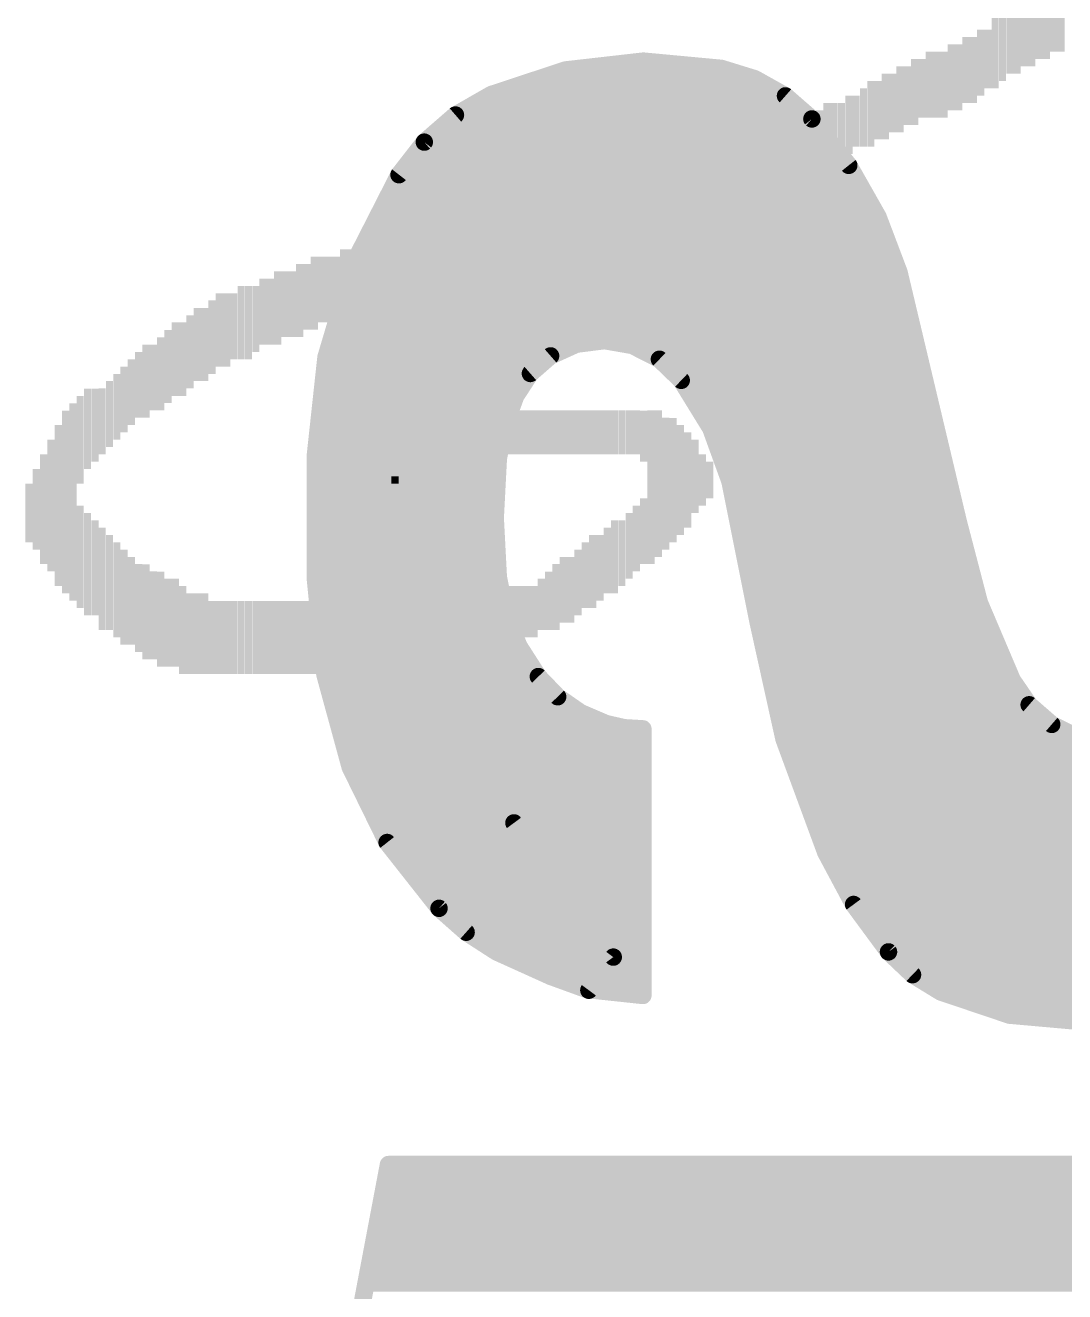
# Model space of a CAD drawing. Extents: x -10.1 to 20.4, y -11.4 to 45.8.
# Drawn here: x 14.04 to 15.555, y 33.719 to 35.564 of the extents above; entities that cross this region are included whole.
import ezdxf

# ---------------------------------------------------------------- set-up
doc = ezdxf.new("R2010")
doc.units = 0
doc.layers.add('21', color=41, linetype='CONTINUOUS')
doc.layers.add('22', color=40, linetype='CONTINUOUS')

# ---------------------------------------------------------------- blocks, each defined once
blk = doc.blocks.new('RECT')
blk.add_solid([(-0.5, -0.5), (0.5, -0.5), (-0.5, 0.5), (0.5, 0.5)])

msp = doc.modelspace()

# ---------------------------------------------------------------- linework, layer by layer
at = {"layer": '22', "const_width": 0.0254}
for points in [[(14.8276, 35.4993), (14.941, 35.5122)], [(14.9148, 35.5092), (14.973, 35.5092)], [(14.941, 35.5122), (15.0546, 35.5016)], [(15.0546, 35.5016), (15.1035, 35.4865)], [(14.7193, 35.4635), (14.8276, 35.4993)], [(14.7807, 35.4838), (15.1082, 35.4838)], [(15.1035, 35.4865), (15.1482, 35.4615)], [(14.6671, 35.4336), (14.7193, 35.4635)], [(14.7104, 35.4584), (15.1518, 35.4584)], [(15.1482, 35.4615), (15.1867, 35.4279)], [(14.6216, 35.3941), (14.6671, 35.4336)], [(14.6664, 35.433), (15.1809, 35.433)], [(15.1867, 35.4279), (15.2405, 35.3603)], [(14.5847, 35.3466), (14.6216, 35.3941)], [(14.6371, 35.4076), (15.2028, 35.4076)], [(14.6124, 35.3822), (15.223, 35.3822)], [(14.5926, 35.3568), (15.2424, 35.3568)], [(15.2405, 35.3603), (15.2831, 35.2852)], [(14.5194, 35.2185), (14.5847, 35.3466)], [(14.5769, 35.3314), (15.2569, 35.3314)], [(14.564, 35.306), (15.2713, 35.306)], [(14.551, 35.2806), (15.2849, 35.2806)], [(15.2831, 35.2852), (15.3137, 35.2044)], [(14.5381, 35.2552), (15.2945, 35.2552)], [(14.5251, 35.2298), (15.3041, 35.2298)], [(14.6075, 34.8183), (14.7168, 35.2374)], [(14.7148, 35.2298), (14.7603, 35.2298)], [(14.7168, 35.2374), (15.0216, 35.1841)], [(14.4783, 35.0807), (14.5194, 35.2185)], [(14.5152, 35.2044), (15.3137, 35.2044)], [(14.732, 35.2019), (14.6177, 34.8234)], [(14.7082, 35.2044), (14.9055, 35.2044)], [(15.0063, 35.1536), (14.732, 35.2019)], [(15.3137, 35.2044), (15.4, 34.8412)], [(14.5076, 35.179), (14.7251, 35.179)], [(14.7016, 35.179), (15.0246, 35.179)], [(14.8621, 35.179), (15.3197, 35.179)], [(15.0216, 35.1841), (15.2832, 34.7447)], [(14.5, 35.1536), (14.7174, 35.1536)], [(14.6949, 35.1536), (15.0398, 35.1536)], [(15.4864, 34.3281), (15.0063, 35.1536)], [(15.0063, 35.1536), (15.3258, 35.1536)], [(14.4924, 35.1282), (14.7097, 35.1282)], [(14.6883, 35.1282), (15.0549, 35.1282)], [(15.0211, 35.1282), (15.3318, 35.1282)], [(14.4849, 35.1028), (14.7021, 35.1028)], [(14.6817, 35.1028), (14.8683, 35.1028)], [(14.8433, 35.0996), (14.8057, 35.0825)], [(14.8843, 35.1048), (14.8433, 35.0996)], [(14.925, 35.0977), (14.8843, 35.1048)], [(14.8959, 35.1028), (15.07, 35.1028)], [(14.9644, 35.0776), (14.925, 35.0977)], [(15.0358, 35.1028), (15.3378, 35.1028)], [(14.4628, 34.9377), (14.4783, 35.0807)], [(14.4779, 35.0774), (14.6944, 35.0774)], [(14.6751, 35.0774), (14.7998, 35.0774)], [(14.8057, 35.0825), (14.7762, 35.0568)], [(14.9962, 35.0469), (14.9644, 35.0776)], [(14.9646, 35.0774), (15.0851, 35.0774)], [(15.0506, 35.0774), (15.3439, 35.0774)], [(14.4752, 35.052), (14.6867, 35.052)], [(14.6684, 35.052), (14.7731, 35.052)], [(14.7762, 35.0568), (14.7549, 35.0241)], [(14.9909, 35.052), (15.1002, 35.052)], [(15.0393, 34.9769), (14.9962, 35.0469)], [(15.0654, 35.052), (15.3499, 35.052)], [(14.4724, 35.0266), (14.6791, 35.0266)], [(14.6618, 35.0266), (14.7565, 35.0266)], [(14.7549, 35.0241), (14.7384, 34.9794)], [(15.0087, 35.0266), (15.1154, 35.0266)], [(15.0802, 35.0266), (15.3559, 35.0266)], [(14.4697, 35.0012), (14.6714, 35.0012)], [(14.6552, 35.0012), (14.7464, 35.0012)], [(15.0244, 35.0012), (15.1305, 35.0012)], [(15.0949, 35.0012), (15.362, 35.0012)], [(14.4669, 34.9758), (14.6637, 34.9758)], [(14.6486, 34.9758), (14.7377, 34.9758)], [(14.7384, 34.9794), (14.7295, 34.9326)], [(15.0673, 34.8996), (15.0393, 34.9769)], [(15.0397, 34.9758), (15.1456, 34.9758)], [(15.1097, 34.9758), (15.368, 34.9758)], [(14.4642, 34.9504), (14.6561, 34.9504)], [(14.642, 34.9504), (14.7329, 34.9504)], [(15.0489, 34.9504), (15.1607, 34.9504)], [(15.1245, 34.9504), (15.3741, 34.9504)], [(14.4628, 34.7574), (14.4628, 34.9377)], [(14.7295, 34.9326), (14.725, 34.8463)], [(14.4628, 34.925), (14.6484, 34.925)], [(14.6353, 34.925), (14.7291, 34.925)], [(15.0581, 34.925), (15.1759, 34.925)], [(15.1393, 34.925), (15.3801, 34.925)], [(14.4628, 34.8996), (14.6407, 34.8996)], [(14.6287, 34.8996), (14.7278, 34.8996)], [(15.1079, 34.6964), (15.0673, 34.8996)], [(15.0673, 34.8996), (15.191, 34.8996)], [(15.154, 34.8996), (15.3861, 34.8996)], [(14.4628, 34.8742), (14.633, 34.8742)], [(14.6221, 34.8742), (14.7265, 34.8742)], [(15.0724, 34.8742), (15.2061, 34.8742)], [(15.1688, 34.8742), (15.3922, 34.8742)], [(14.4628, 34.8488), (14.6254, 34.8488)], [(14.6155, 34.8488), (14.7252, 34.8488)], [(14.725, 34.8463), (14.7295, 34.7599)], [(15.0775, 34.8488), (15.2212, 34.8488)], [(15.1836, 34.8488), (15.3982, 34.8488)], [(15.4, 34.8412), (15.4309, 34.7227)], [(14.4628, 34.8234), (14.6177, 34.8234)], [(14.7396, 34.3637), (14.6075, 34.8183)], [(14.6088, 34.8234), (14.7262, 34.8234)], [(14.6177, 34.8234), (14.7523, 34.4018)], [(15.0825, 34.8234), (15.2363, 34.8234)], [(15.1983, 34.8234), (15.4046, 34.8234)], [(14.4628, 34.798), (14.6258, 34.798)], [(14.6134, 34.798), (14.7275, 34.798)], [(15.0876, 34.798), (15.2515, 34.798)], [(15.2131, 34.798), (15.4113, 34.798)], [(14.4628, 34.7726), (14.6339, 34.7726)], [(14.6208, 34.7726), (14.7288, 34.7726)], [(15.0927, 34.7726), (15.2666, 34.7726)], [(15.2279, 34.7726), (15.4179, 34.7726)], [(14.4767, 34.6181), (14.4628, 34.7574)], [(14.4638, 34.7472), (14.642, 34.7472)], [(14.6282, 34.7472), (14.732, 34.7472)], [(14.7295, 34.7599), (14.7398, 34.7083)], [(15.0978, 34.7472), (15.2817, 34.7472)], [(15.2427, 34.7472), (15.4245, 34.7472)], [(15.2832, 34.7447), (15.5143, 34.3205)], [(14.4664, 34.7218), (14.6501, 34.7218)], [(14.6355, 34.7218), (14.7371, 34.7218)], [(14.7398, 34.7083), (14.7595, 34.6594)], [(15.1028, 34.7218), (15.2957, 34.7218)], [(15.2574, 34.7218), (15.4313, 34.7218)], [(15.4309, 34.7227), (15.4788, 34.61)], [(14.4689, 34.6964), (14.6582, 34.6964)], [(14.6429, 34.6964), (14.7446, 34.6964)], [(15.146, 34.5241), (15.1079, 34.6964)], [(15.1079, 34.6964), (15.3095, 34.6964)], [(15.2722, 34.6964), (15.4421, 34.6964)], [(14.4714, 34.671), (14.6664, 34.671)], [(14.6503, 34.671), (14.7548, 34.671)], [(15.1135, 34.671), (15.3234, 34.671)], [(15.287, 34.671), (15.4529, 34.671)], [(14.7595, 34.6594), (14.7879, 34.6151)], [(14.474, 34.6456), (14.6745, 34.6456)], [(14.6577, 34.6456), (14.7683, 34.6456)], [(15.1191, 34.6456), (15.3372, 34.6456)], [(15.3017, 34.6456), (15.4637, 34.6456)], [(14.4765, 34.6202), (14.6826, 34.6202)], [(14.5136, 34.483), (14.4767, 34.6181)], [(14.6651, 34.6202), (14.7846, 34.6202)], [(14.7879, 34.6151), (14.8161, 34.5857)], [(15.1248, 34.6202), (15.351, 34.6202)], [(15.3165, 34.6202), (15.4745, 34.6202)], [(15.4788, 34.61), (15.5035, 34.574)], [(14.4831, 34.5948), (14.6907, 34.5948)], [(14.6724, 34.5948), (14.8073, 34.5948)], [(14.8161, 34.5857), (14.8495, 34.5625)], [(15.1304, 34.5948), (15.3649, 34.5948)], [(15.3313, 34.5948), (15.4892, 34.5948)], [(14.49, 34.5694), (14.6988, 34.5694)], [(14.6798, 34.5694), (14.8396, 34.5694)], [(14.8495, 34.5625), (14.8869, 34.5465)], [(15.136, 34.5694), (15.3787, 34.5694)], [(15.3461, 34.5694), (15.5088, 34.5694)], [(15.5035, 34.574), (15.5364, 34.5454)], [(14.497, 34.544), (14.7069, 34.544)], [(14.6872, 34.544), (14.8979, 34.544)], [(14.8869, 34.5465), (14.9133, 34.5405)], [(15.1416, 34.544), (15.3925, 34.544)], [(15.3608, 34.544), (15.5391, 34.544)], [(15.5364, 34.5454), (15.5754, 34.5259)], [(14.9133, 34.5405), (14.9403, 34.5389)], [(14.9403, 34.5389), (14.9403, 34.1503)], [(15.207, 34.3586), (15.146, 34.5241)], [(14.5039, 34.5186), (14.715, 34.5186)], [(14.6946, 34.5186), (14.9403, 34.5186)], [(15.1481, 34.5186), (15.4064, 34.5186)], [(15.3756, 34.5186), (15.6094, 34.5186)], [(14.5108, 34.4932), (14.7231, 34.4932)], [(14.702, 34.4932), (14.9403, 34.4932)], [(15.1574, 34.4932), (15.4202, 34.4932)], [(15.3904, 34.4932), (15.8705, 34.4932)], [(14.5674, 34.3733), (14.5136, 34.483)], [(14.5211, 34.4678), (14.7312, 34.4678)], [(14.7094, 34.4678), (14.9403, 34.4678)], [(15.1668, 34.4678), (15.4341, 34.4678)], [(15.4052, 34.4678), (15.8649, 34.4678)], [(14.5335, 34.4424), (14.7393, 34.4424)], [(14.7167, 34.4424), (14.9403, 34.4424)], [(15.1761, 34.4424), (15.4479, 34.4424)], [(15.4199, 34.4424), (15.8592, 34.4424)], [(14.546, 34.417), (14.7474, 34.417)], [(14.7241, 34.417), (14.9403, 34.417)], [(15.1855, 34.417), (15.4617, 34.417)], [(15.4347, 34.417), (15.8395, 34.417)], [(15.5143, 34.3205), (15.8394, 34.4297)], [(15.8547, 34.4221), (15.5219, 34.3103)], [(14.7523, 34.4018), (14.8971, 34.2062)], [(14.5584, 34.3916), (14.7599, 34.3916)], [(14.7315, 34.3916), (14.9403, 34.3916)], [(15.1948, 34.3916), (15.4756, 34.3916)], [(15.4495, 34.3916), (15.7639, 34.3916)], [(14.6431, 34.2773), (14.5674, 34.3733)], [(14.573, 34.3662), (14.7787, 34.3662)], [(14.7389, 34.3662), (14.9403, 34.3662)], [(14.8692, 34.1579), (14.7396, 34.3637)], [(15.2042, 34.3662), (15.4894, 34.3662)], [(15.2475, 34.2829), (15.207, 34.3586)], [(15.4642, 34.3662), (15.6883, 34.3662)], [(14.593, 34.3408), (14.7975, 34.3408)], [(14.754, 34.3408), (14.9403, 34.3408)], [(15.2165, 34.3408), (15.5032, 34.3408)], [(15.479, 34.3408), (15.6127, 34.3408)], [(15.5219, 34.3103), (15.4864, 34.3281)], [(14.6131, 34.3154), (14.8163, 34.3154)], [(14.77, 34.3154), (14.9403, 34.3154)], [(15.2301, 34.3154), (15.976, 34.3154)], [(15.5117, 34.3154), (15.5371, 34.3154)], [(14.6331, 34.29), (14.8351, 34.29)], [(14.786, 34.29), (14.9403, 34.29)], [(15.2438, 34.29), (15.9577, 34.29)], [(15.2984, 34.2138), (15.2475, 34.2829)], [(14.6826, 34.2424), (14.6431, 34.2773)], [(14.6575, 34.2646), (14.8539, 34.2646)], [(14.802, 34.2646), (14.9403, 34.2646)], [(15.261, 34.2646), (15.9375, 34.2646)], [(14.7269, 34.2138), (14.6826, 34.2424)], [(14.6876, 34.2392), (14.8727, 34.2392)], [(14.818, 34.2392), (14.9403, 34.2392)], [(15.2797, 34.2392), (15.9115, 34.2392)], [(14.8057, 34.1782), (14.7269, 34.2138)], [(14.7269, 34.2138), (14.8915, 34.2138)], [(14.834, 34.2138), (14.9403, 34.2138)], [(15.3334, 34.1806), (15.2984, 34.2138)], [(15.2984, 34.2138), (15.8855, 34.2138)], [(14.8971, 34.2062), (14.8615, 34.1579)], [(14.7831, 34.1884), (14.884, 34.1884)], [(14.8615, 34.1579), (14.8057, 34.1782)], [(14.85, 34.1884), (14.9403, 34.1884)], [(15.3251, 34.1884), (15.8547, 34.1884)], [(15.3746, 34.1554), (15.3334, 34.1806)], [(14.8475, 34.163), (14.8653, 34.163)], [(14.866, 34.163), (14.9403, 34.163)], [(14.9403, 34.1503), (14.8692, 34.1579)], [(15.3622, 34.163), (15.817, 34.163)], [(15.4749, 34.1216), (15.3746, 34.1554)], [(15.4275, 34.1376), (15.7592, 34.1376)], [(15.5804, 34.1122), (15.4749, 34.1216)], [(14.5694, 33.9039), (14.4958, 33.5153)], [(16.6268, 33.9039), (14.5694, 33.9039)], [(14.5656, 33.8836), (16.6451, 33.8836)], [(14.5607, 33.8582), (16.668, 33.8582)], [(14.5559, 33.8328), (16.6909, 33.8328)], [(14.5511, 33.8074), (16.7138, 33.8074)], [(14.5463, 33.782), (16.7367, 33.782)], [(14.5415, 33.7566), (16.7597, 33.7566)], [(14.5367, 33.7312), (16.7826, 33.7312)]]:
    msp.add_lwpolyline(points, dxfattribs=at)
at = {"layer": '22', "const_width": 0.0127}
for points in [[(14.9148, 35.5155, 1), (14.9148, 35.5029)], [(14.9416, 35.5185, 1), (14.9404, 35.5059)], [(14.9417, 35.5059, 1), (14.9403, 35.5185)], [(14.973, 35.5029, 1), (14.973, 35.5155)], [(15.0565, 35.5077, 1), (15.0527, 35.4955)], [(15.054, 35.4953, 1), (15.0552, 35.5079)], [(14.7807, 35.4901, 1), (14.7807, 35.4775)], [(14.8269, 35.5056, 1), (14.8284, 35.493)], [(14.8296, 35.4933, 1), (14.8256, 35.5053)], [(15.1066, 35.492, 1), (15.1004, 35.4809)], [(15.1016, 35.4804, 1), (15.1054, 35.4925)], [(15.1082, 35.4775, 1), (15.1082, 35.4901)], [(14.7104, 35.4648, 1), (14.7104, 35.4521)], [(14.7173, 35.4695, 1), (14.7213, 35.4575)], [(14.7225, 35.458, 1), (14.7161, 35.469)], [(15.1523, 35.4663, 1), (15.144, 35.4568)], [(15.1451, 35.456, 1), (15.1512, 35.4671)], [(15.1518, 35.4521, 1), (15.1518, 35.4648)], [(14.6664, 35.4393, 1), (14.6664, 35.4267)], [(14.6639, 35.4391, 1), (14.6702, 35.4281)], [(14.6712, 35.4288, 1), (14.6629, 35.4384)], [(15.1917, 35.4319, 1), (15.1817, 35.4239)], [(15.1809, 35.4267, 1), (15.1809, 35.4393)], [(15.1825, 35.4231, 1), (15.1909, 35.4327)], [(14.6175, 35.3989, 1), (14.6258, 35.3893)], [(14.6266, 35.3902, 1), (14.6166, 35.398)], [(14.6371, 35.4139, 1), (14.6371, 35.4013)], [(15.2028, 35.4013, 1), (15.2028, 35.4139)], [(14.6124, 35.3886, 1), (14.6124, 35.3759)], [(15.223, 35.3759, 1), (15.223, 35.3886)], [(14.5926, 35.3631, 1), (14.5926, 35.3505)], [(15.246, 35.3634, 1), (15.2349, 35.3572)], [(15.2355, 35.3563, 1), (15.2454, 35.3642)], [(15.2424, 35.3505, 1), (15.2424, 35.3631)], [(14.5797, 35.3505, 1), (14.5897, 35.3427)], [(14.5904, 35.3437, 1), (14.579, 35.3495)], [(14.5769, 35.3377, 1), (14.5769, 35.3251)], [(15.2569, 35.3251, 1), (15.2569, 35.3377)], [(14.564, 35.3124, 1), (14.564, 35.2997)], [(15.2713, 35.2997, 1), (15.2713, 35.3124)], [(14.551, 35.2869, 1), (14.551, 35.2743)], [(15.2891, 35.2874, 1), (15.2772, 35.2829)], [(15.2776, 35.2821, 1), (15.2887, 35.2883)], [(15.2849, 35.2743, 1), (15.2849, 35.2869)], [(14.5381, 35.2615, 1), (14.5381, 35.2489)], [(15.2945, 35.2489, 1), (15.2945, 35.2615)], [(14.5251, 35.2362, 1), (14.5251, 35.2235)], [(14.7148, 35.2362, 1), (14.7148, 35.2235)], [(14.7179, 35.2437, 1), (14.7157, 35.2311)], [(14.7229, 35.2358, 1), (14.7107, 35.239)], [(14.7603, 35.2235, 1), (14.7603, 35.2362)], [(15.3041, 35.2235, 1), (15.3041, 35.2362)], [(14.5137, 35.2214, 1), (14.525, 35.2156)], [(14.5254, 35.2167, 1), (14.5133, 35.2203)], [(14.5152, 35.2107, 1), (14.5152, 35.1981)], [(14.7082, 35.2107, 1), (14.7082, 35.1981)], [(14.7331, 35.2082, 1), (14.7309, 35.1956)], [(14.7381, 35.2001, 1), (14.7259, 35.2037)], [(14.9055, 35.1981, 1), (14.9055, 35.2107)], [(15.3199, 35.2059, 1), (15.3075, 35.2029)], [(15.3078, 35.2022, 1), (15.3196, 35.2066)], [(15.3137, 35.1981, 1), (15.3137, 35.2107)], [(14.5076, 35.1853, 1), (14.5076, 35.1727)], [(14.7016, 35.1853, 1), (14.7016, 35.1727)], [(14.7251, 35.1727, 1), (14.7251, 35.1853)], [(14.8621, 35.1853, 1), (14.8621, 35.1727)], [(15.0271, 35.1873, 1), (15.0161, 35.1809)], [(15.0205, 35.1778, 1), (15.0227, 35.1904)], [(15.0246, 35.1727, 1), (15.0246, 35.1853)], [(15.3197, 35.1727, 1), (15.3197, 35.1853)], [(14.5, 35.16, 1), (14.5, 35.1473)], [(14.6949, 35.16, 1), (14.6949, 35.1473)], [(14.7174, 35.1473, 1), (14.7174, 35.16)], [(15.0118, 35.1568, 1), (15.0008, 35.1504)], [(15.0063, 35.16, 1), (15.0063, 35.1473)], [(15.0052, 35.1473, 1), (15.0074, 35.1599)], [(15.0398, 35.1473, 1), (15.0398, 35.16)], [(15.3258, 35.1473, 1), (15.3258, 35.16)], [(14.4924, 35.1345, 1), (14.4924, 35.1219)], [(14.6883, 35.1345, 1), (14.6883, 35.1219)], [(14.7097, 35.1219, 1), (14.7097, 35.1345)], [(15.0211, 35.1345, 1), (15.0211, 35.1219)], [(15.0549, 35.1219, 1), (15.0549, 35.1345)], [(15.3318, 35.1219, 1), (15.3318, 35.1345)], [(14.4849, 35.1091, 1), (14.4849, 35.0965)], [(14.6817, 35.1091, 1), (14.6817, 35.0965)], [(14.7021, 35.0965, 1), (14.7021, 35.1091)], [(14.8425, 35.1059, 1), (14.8441, 35.0933)], [(14.8459, 35.0938, 1), (14.8407, 35.1054)], [(14.8683, 35.0965, 1), (14.8683, 35.1091)], [(14.8854, 35.1111, 1), (14.8832, 35.0986)], [(14.8851, 35.0985, 1), (14.8835, 35.1111)], [(14.8959, 35.1091, 1), (14.8959, 35.0965)], [(14.9279, 35.1034, 1), (14.9221, 35.092)], [(14.9239, 35.0914, 1), (14.9261, 35.104)], [(15.0358, 35.1091, 1), (15.0358, 35.0965)], [(15.07, 35.0965, 1), (15.07, 35.1091)], [(15.3378, 35.0965, 1), (15.3378, 35.1091)], [(14.4779, 35.0838, 1), (14.4779, 35.0711)], [(14.4722, 35.0825, 1), (14.4844, 35.0789)], [(14.4846, 35.08, 1), (14.472, 35.0814)], [(14.6751, 35.0838, 1), (14.6751, 35.0711)], [(14.6944, 35.0711, 1), (14.6944, 35.0838)], [(14.8031, 35.0883, 1), (14.8083, 35.0767)], [(14.7998, 35.0711, 1), (14.7998, 35.0838)], [(14.8099, 35.0777, 1), (14.8015, 35.0873)], [(14.9688, 35.0822, 1), (14.96, 35.073)], [(14.9646, 35.0838, 1), (14.9646, 35.0711)], [(14.9615, 35.0719, 1), (14.9673, 35.0833)], [(15.0506, 35.0838, 1), (15.0506, 35.0711)], [(15.0851, 35.0711, 1), (15.0851, 35.0838)], [(15.3439, 35.0711, 1), (15.3439, 35.0838)], [(14.4752, 35.0583, 1), (14.4752, 35.0457)], [(14.6684, 35.0583, 1), (14.6684, 35.0457)], [(14.6867, 35.0457, 1), (14.6867, 35.0583)], [(14.7721, 35.0616, 1), (14.7804, 35.0521)], [(14.7815, 35.0534, 1), (14.7709, 35.0603)], [(14.7731, 35.0457, 1), (14.7731, 35.0583)], [(14.9909, 35.0583, 1), (14.9909, 35.0457)], [(15.0016, 35.0502, 1), (14.9908, 35.0436)], [(14.9918, 35.0423, 1), (15.0006, 35.0515)], [(15.0654, 35.0583, 1), (15.0654, 35.0457)], [(15.1002, 35.0457, 1), (15.1002, 35.0583)], [(15.3499, 35.0457, 1), (15.3499, 35.0583)], [(14.4724, 35.0329, 1), (14.4724, 35.0203)], [(14.6618, 35.0329, 1), (14.6618, 35.0203)], [(14.6791, 35.0203, 1), (14.6791, 35.0329)], [(14.7496, 35.0276, 1), (14.7602, 35.0206)], [(14.7609, 35.0219, 1), (14.7489, 35.0263)], [(14.7565, 35.0203, 1), (14.7565, 35.0329)], [(15.0087, 35.0329, 1), (15.0087, 35.0203)], [(15.0802, 35.0329, 1), (15.0802, 35.0203)], [(15.1154, 35.0203, 1), (15.1154, 35.0329)], [(15.3559, 35.0203, 1), (15.3559, 35.0329)], [(14.4697, 35.0076, 1), (14.4697, 34.9949)], [(14.6552, 35.0076, 1), (14.6552, 34.9949)], [(14.6714, 34.9949, 1), (14.6714, 35.0076)], [(14.7464, 34.9949, 1), (14.7464, 35.0076)], [(15.0244, 35.0076, 1), (15.0244, 34.9949)], [(15.0949, 35.0076, 1), (15.0949, 34.9949)], [(15.1305, 34.9949, 1), (15.1305, 35.0076)], [(15.362, 34.9949, 1), (15.362, 35.0076)], [(14.4669, 34.9821, 1), (14.4669, 34.9695)], [(14.6486, 34.9821, 1), (14.6486, 34.9695)], [(14.6637, 34.9695, 1), (14.6637, 34.9821)], [(14.7324, 34.9816, 1), (14.7443, 34.9772)], [(14.7446, 34.9782, 1), (14.7321, 34.9806)], [(14.7377, 34.9695, 1), (14.7377, 34.9821)], [(15.0453, 34.9791, 1), (15.0334, 34.9748)], [(15.0397, 34.9821, 1), (15.0397, 34.9695)], [(15.0339, 34.9736, 1), (15.0447, 34.9802)], [(15.1097, 34.9821, 1), (15.1097, 34.9695)], [(15.1456, 34.9695, 1), (15.1456, 34.9821)], [(15.368, 34.9695, 1), (15.368, 34.9821)], [(14.4642, 34.9567, 1), (14.4642, 34.9441)], [(14.642, 34.9567, 1), (14.642, 34.9441)], [(14.6561, 34.9441, 1), (14.6561, 34.9567)], [(14.7329, 34.9441, 1), (14.7329, 34.9567)], [(15.0489, 34.9567, 1), (15.0489, 34.9441)], [(15.1245, 34.9567, 1), (15.1245, 34.9441)], [(15.1607, 34.9441, 1), (15.1607, 34.9567)], [(15.3741, 34.9441, 1), (15.3741, 34.9567)], [(14.4692, 34.9377, 1), (14.4565, 34.9377)], [(14.4565, 34.9384, 1), (14.4691, 34.937)], [(14.7358, 34.9323, 1), (14.7232, 34.9329)], [(14.4628, 34.9314, 1), (14.4628, 34.9187)], [(14.6353, 34.9314, 1), (14.6353, 34.9187)], [(14.6484, 34.9187, 1), (14.6484, 34.9314)], [(14.7233, 34.9338, 1), (14.7357, 34.9314)], [(14.7291, 34.9187, 1), (14.7291, 34.9314)], [(15.0581, 34.9314, 1), (15.0581, 34.9187)], [(15.1393, 34.9314, 1), (15.1393, 34.9187)], [(15.1759, 34.9187, 1), (15.1759, 34.9314)], [(15.3801, 34.9187, 1), (15.3801, 34.9314)], [(14.4628, 34.9059, 1), (14.4628, 34.8933)], [(14.6287, 34.9059, 1), (14.6287, 34.8933)], [(14.6407, 34.8933, 1), (14.6407, 34.9059)], [(14.7278, 34.8933, 1), (14.7278, 34.9059)], [(15.0735, 34.9008, 1), (15.0611, 34.8984)], [(15.0673, 34.9059, 1), (15.0673, 34.8933)], [(15.0613, 34.8974, 1), (15.0733, 34.9018)], [(15.154, 34.9059, 1), (15.154, 34.8933)], [(15.191, 34.8933, 1), (15.191, 34.9059)], [(15.3861, 34.8933, 1), (15.3861, 34.9059)], [(14.4628, 34.8805, 1), (14.4628, 34.8679)], [(14.6221, 34.8805, 1), (14.6221, 34.8679)], [(14.633, 34.8679, 1), (14.633, 34.8805)], [(14.7265, 34.8679, 1), (14.7265, 34.8805)], [(15.0724, 34.8805, 1), (15.0724, 34.8679)], [(15.1688, 34.8805, 1), (15.1688, 34.8679)], [(15.2061, 34.8679, 1), (15.2061, 34.8805)], [(15.3922, 34.8679, 1), (15.3922, 34.8805)], [(14.4628, 34.8552, 1), (14.4628, 34.8425)], [(14.6155, 34.8552, 1), (14.6155, 34.8425)], [(14.6254, 34.8425, 1), (14.6254, 34.8552)], [(14.7314, 34.8466, 1), (14.7187, 34.8459)], [(14.7187, 34.8466, 1), (14.7314, 34.8459)], [(14.7252, 34.8425, 1), (14.7252, 34.8552)], [(15.0775, 34.8552, 1), (15.0775, 34.8425)], [(15.1836, 34.8552, 1), (15.1836, 34.8425)], [(15.2212, 34.8425, 1), (15.2212, 34.8552)], [(15.4061, 34.8428, 1), (15.3939, 34.8396)], [(15.3938, 34.8397, 1), (15.4062, 34.8427)], [(15.3982, 34.8425, 1), (15.3982, 34.8552)], [(14.4628, 34.8297, 1), (14.4628, 34.8171)], [(14.6136, 34.8201, 1), (14.6014, 34.8165)], [(14.6088, 34.8297, 1), (14.6088, 34.8171)], [(14.6116, 34.8252, 1), (14.6238, 34.8216)], [(14.6237, 34.8253, 1), (14.6117, 34.8215)], [(14.6177, 34.8171, 1), (14.6177, 34.8297)], [(14.7262, 34.8171, 1), (14.7262, 34.8297)], [(15.0825, 34.8297, 1), (15.0825, 34.8171)], [(15.1983, 34.8297, 1), (15.1983, 34.8171)], [(15.2363, 34.8171, 1), (15.2363, 34.8297)], [(15.4046, 34.8171, 1), (15.4046, 34.8297)], [(14.6014, 34.8199, 1), (14.6136, 34.8167)], [(14.4628, 34.8043, 1), (14.4628, 34.7917)], [(14.6134, 34.8043, 1), (14.6134, 34.7917)], [(14.6258, 34.7917, 1), (14.6258, 34.8043)], [(14.7275, 34.7917, 1), (14.7275, 34.8043)], [(15.0876, 34.8043, 1), (15.0876, 34.7917)], [(15.2131, 34.8043, 1), (15.2131, 34.7917)], [(15.2515, 34.7917, 1), (15.2515, 34.8043)], [(15.4113, 34.7917, 1), (15.4113, 34.8043)], [(14.4628, 34.779, 1), (14.4628, 34.7663)], [(14.6208, 34.779, 1), (14.6208, 34.7663)], [(14.6339, 34.7663, 1), (14.6339, 34.779)], [(14.7288, 34.7663, 1), (14.7288, 34.779)], [(15.0927, 34.779, 1), (15.0927, 34.7663)], [(15.2279, 34.779, 1), (15.2279, 34.7663)], [(15.2666, 34.7663, 1), (15.2666, 34.779)], [(15.4179, 34.7663, 1), (15.4179, 34.779)], [(14.4691, 34.758, 1), (14.4565, 34.7568)], [(14.4565, 34.7574, 1), (14.4692, 34.7574)], [(14.4638, 34.7535, 1), (14.4638, 34.7409)], [(14.6282, 34.7535, 1), (14.6282, 34.7409)], [(14.642, 34.7409, 1), (14.642, 34.7535)], [(14.7357, 34.7611, 1), (14.7233, 34.7587)], [(14.7232, 34.7596, 1), (14.7358, 34.7602)], [(14.732, 34.7409, 1), (14.732, 34.7535)], [(15.0978, 34.7535, 1), (15.0978, 34.7409)], [(15.2427, 34.7535, 1), (15.2427, 34.7409)], [(15.2888, 34.7477, 1), (15.2776, 34.7417)], [(15.2817, 34.7409, 1), (15.2817, 34.7535)], [(15.4245, 34.7409, 1), (15.4245, 34.7535)], [(15.2777, 34.7415, 1), (15.2887, 34.7479)], [(14.4664, 34.7281, 1), (14.4664, 34.7155)], [(14.6355, 34.7281, 1), (14.6355, 34.7155)], [(14.6501, 34.7155, 1), (14.6501, 34.7281)], [(14.7457, 34.7106, 1), (14.7339, 34.7059)], [(14.7371, 34.7155, 1), (14.7371, 34.7281)], [(15.1028, 34.7281, 1), (15.1028, 34.7155)], [(15.2574, 34.7281, 1), (15.2574, 34.7155)], [(15.2957, 34.7155, 1), (15.2957, 34.7281)], [(15.4368, 34.7252, 1), (15.4251, 34.7202)], [(15.4248, 34.7211, 1), (15.4371, 34.7243)], [(15.4313, 34.7155, 1), (15.4313, 34.7281)], [(14.4689, 34.7028, 1), (14.4689, 34.6901)], [(14.6429, 34.7028, 1), (14.6429, 34.6901)], [(14.6582, 34.6901, 1), (14.6582, 34.7028)], [(14.7336, 34.707, 1), (14.746, 34.7095)], [(14.7446, 34.6901, 1), (14.7446, 34.7028)], [(15.1141, 34.6978, 1), (15.1017, 34.695)], [(15.1079, 34.7028, 1), (15.1079, 34.6901)], [(15.1017, 34.6952, 1), (15.1141, 34.6976)], [(15.2722, 34.7028, 1), (15.2722, 34.6901)], [(15.3095, 34.6901, 1), (15.3095, 34.7028)], [(15.4421, 34.6901, 1), (15.4421, 34.7028)], [(14.4714, 34.6773, 1), (14.4714, 34.6647)], [(14.6503, 34.6773, 1), (14.6503, 34.6647)], [(14.6664, 34.6647, 1), (14.6664, 34.6773)], [(14.7548, 34.6647, 1), (14.7548, 34.6773)], [(15.1135, 34.6773, 1), (15.1135, 34.6647)], [(15.287, 34.6773, 1), (15.287, 34.6647)], [(15.3234, 34.6647, 1), (15.3234, 34.6773)], [(15.4529, 34.6647, 1), (15.4529, 34.6773)], [(14.7648, 34.6629, 1), (14.7541, 34.656)], [(14.7536, 34.6571, 1), (14.7654, 34.6618)], [(14.474, 34.6519, 1), (14.474, 34.6393)], [(14.6577, 34.6519, 1), (14.6577, 34.6393)], [(14.6745, 34.6393, 1), (14.6745, 34.6519)], [(14.7683, 34.6393, 1), (14.7683, 34.6519)], [(15.1191, 34.6519, 1), (15.1191, 34.6393)], [(15.3017, 34.6519, 1), (15.3017, 34.6393)], [(15.3372, 34.6393, 1), (15.3372, 34.6519)], [(15.4637, 34.6393, 1), (15.4637, 34.6519)], [(14.4765, 34.6266, 1), (14.4765, 34.6139)], [(14.4829, 34.6198, 1), (14.4706, 34.6164)], [(14.6651, 34.6266, 1), (14.6651, 34.6139)], [(14.6826, 34.6139, 1), (14.6826, 34.6266)], [(14.7925, 34.6195, 1), (14.7833, 34.6107)], [(14.7846, 34.6139, 1), (14.7846, 34.6266)], [(15.1248, 34.6266, 1), (15.1248, 34.6139)], [(15.3165, 34.6266, 1), (15.3165, 34.6139)], [(15.351, 34.6139, 1), (15.351, 34.6266)], [(15.4745, 34.6139, 1), (15.4745, 34.6266)], [(14.4704, 34.6174, 1), (14.483, 34.6187)], [(14.7826, 34.6117, 1), (14.7932, 34.6185)], [(15.484, 34.6136, 1), (15.4736, 34.6064)], [(15.473, 34.6075, 1), (15.4846, 34.6125)], [(14.4831, 34.6011, 1), (14.4831, 34.5885)], [(14.6724, 34.6011, 1), (14.6724, 34.5885)], [(14.6907, 34.5885, 1), (14.6907, 34.6011)], [(14.8073, 34.5885, 1), (14.8073, 34.6011)], [(14.8197, 34.5909, 1), (14.8124, 34.5805)], [(14.8115, 34.5813, 1), (14.8206, 34.5901)], [(15.1304, 34.6011, 1), (15.1304, 34.5885)], [(15.3313, 34.6011, 1), (15.3313, 34.5885)], [(15.3649, 34.5885, 1), (15.3649, 34.6011)], [(15.4892, 34.5885, 1), (15.4892, 34.6011)], [(14.49, 34.5757, 1), (14.49, 34.5631)], [(14.6798, 34.5757, 1), (14.6798, 34.5631)], [(14.6988, 34.5631, 1), (14.6988, 34.5757)], [(14.8396, 34.5631, 1), (14.8396, 34.5757)], [(14.852, 34.5684, 1), (14.847, 34.5567)], [(14.8459, 34.5573, 1), (14.8531, 34.5678)], [(15.136, 34.5757, 1), (15.136, 34.5631)], [(15.3461, 34.5757, 1), (15.3461, 34.5631)], [(15.3787, 34.5631, 1), (15.3787, 34.5757)], [(15.5076, 34.5788, 1), (15.4993, 34.5692)], [(15.4982, 34.5704, 1), (15.5087, 34.5776)], [(15.5088, 34.5631, 1), (15.5088, 34.5757)], [(14.497, 34.5504, 1), (14.497, 34.5377)], [(14.6872, 34.5504, 1), (14.6872, 34.5377)], [(14.7069, 34.5377, 1), (14.7069, 34.5504)], [(14.8883, 34.5527, 1), (14.8855, 34.5403)], [(14.8844, 34.5407, 1), (14.8894, 34.5523)], [(14.8979, 34.5377, 1), (14.8979, 34.5504)], [(15.1416, 34.5504, 1), (15.1416, 34.5377)], [(15.3608, 34.5504, 1), (15.3608, 34.5377)], [(15.3925, 34.5377, 1), (15.3925, 34.5504)], [(15.5392, 34.5511, 1), (15.5335, 34.5397)], [(15.5322, 34.5406, 1), (15.5405, 34.5502)], [(15.5391, 34.5377, 1), (15.5391, 34.5504)], [(14.9137, 34.5469, 1), (14.9129, 34.5342)], [(14.9119, 34.5343, 1), (14.9147, 34.5467)], [(14.9466, 34.5389, 1), (14.934, 34.5389)], [(14.9399, 34.5326, 1), (14.9407, 34.5452)], [(15.152, 34.5263, 1), (15.1401, 34.522)], [(14.5039, 34.5249, 1), (14.5039, 34.5123)], [(14.6946, 34.5249, 1), (14.6946, 34.5123)], [(14.715, 34.5123, 1), (14.715, 34.5249)], [(14.9403, 34.5123, 1), (14.9403, 34.5249)], [(15.1398, 34.5228, 1), (15.1522, 34.5255)], [(15.1481, 34.5249, 1), (15.1481, 34.5123)], [(15.3756, 34.5249, 1), (15.3756, 34.5123)], [(15.4064, 34.5123, 1), (15.4064, 34.5249)], [(14.5108, 34.4995, 1), (14.5108, 34.4869)], [(14.702, 34.4995, 1), (14.702, 34.4869)], [(14.7231, 34.4869, 1), (14.7231, 34.4995)], [(14.9403, 34.4869, 1), (14.9403, 34.4995)], [(15.1574, 34.4995, 1), (15.1574, 34.4869)], [(15.3904, 34.4995, 1), (15.3904, 34.4869)], [(15.4202, 34.4869, 1), (15.4202, 34.4995)], [(14.5193, 34.4858, 1), (14.5079, 34.4802)], [(14.5075, 34.4813, 1), (14.5197, 34.4847)], [(14.5211, 34.4742, 1), (14.5211, 34.4615)], [(14.7094, 34.4742, 1), (14.7094, 34.4615)], [(14.7312, 34.4615, 1), (14.7312, 34.4742)], [(14.9403, 34.4615, 1), (14.9403, 34.4742)], [(15.1668, 34.4742, 1), (15.1668, 34.4615)], [(15.4052, 34.4742, 1), (15.4052, 34.4615)], [(15.4341, 34.4615, 1), (15.4341, 34.4742)], [(14.5335, 34.4487, 1), (14.5335, 34.4361)], [(14.7167, 34.4487, 1), (14.7167, 34.4361)], [(14.7393, 34.4361, 1), (14.7393, 34.4487)], [(14.9403, 34.4361, 1), (14.9403, 34.4487)], [(15.1761, 34.4487, 1), (15.1761, 34.4361)], [(15.4199, 34.4487, 1), (15.4199, 34.4361)], [(15.4479, 34.4361, 1), (15.4479, 34.4487)], [(14.546, 34.4233, 1), (14.546, 34.4107)], [(14.7241, 34.4233, 1), (14.7241, 34.4107)], [(14.7474, 34.4107, 1), (14.7474, 34.4233)], [(14.9403, 34.4107, 1), (14.9403, 34.4233)], [(15.1855, 34.4233, 1), (15.1855, 34.4107)], [(15.4347, 34.4233, 1), (15.4347, 34.4107)], [(15.4617, 34.4107, 1), (15.4617, 34.4233)], [(14.7574, 34.4056, 1), (14.7472, 34.398)], [(14.7463, 34.3999, 1), (14.7583, 34.4037)], [(14.5584, 34.398, 1), (14.5584, 34.3853)], [(14.7315, 34.398, 1), (14.7315, 34.3853)], [(14.7599, 34.3853, 1), (14.7599, 34.398)], [(14.9403, 34.3853, 1), (14.9403, 34.398)], [(15.1948, 34.398, 1), (15.1948, 34.3853)], [(15.4495, 34.398, 1), (15.4495, 34.3853)], [(15.4756, 34.3853, 1), (15.4756, 34.398)], [(14.5724, 34.3772, 1), (14.5624, 34.3693)], [(14.5617, 34.3705, 1), (14.5731, 34.3761)], [(14.573, 34.3725, 1), (14.573, 34.3599)], [(14.7389, 34.3725, 1), (14.7389, 34.3599)], [(14.745, 34.3671, 1), (14.7342, 34.3603)], [(14.7335, 34.3619, 1), (14.7457, 34.3655)], [(14.7787, 34.3599, 1), (14.7787, 34.3725)], [(14.9403, 34.3599, 1), (14.9403, 34.3725)], [(15.2042, 34.3725, 1), (15.2042, 34.3599)], [(15.2126, 34.3616, 1), (15.2014, 34.3556)], [(15.4642, 34.3725, 1), (15.4642, 34.3599)], [(15.4894, 34.3599, 1), (15.4894, 34.3725)], [(14.593, 34.3471, 1), (14.593, 34.3345)], [(14.754, 34.3471, 1), (14.754, 34.3345)], [(14.7975, 34.3345, 1), (14.7975, 34.3471)], [(14.9403, 34.3345, 1), (14.9403, 34.3471)], [(15.201, 34.3564, 1), (15.213, 34.3608)], [(15.2165, 34.3471, 1), (15.2165, 34.3345)], [(15.479, 34.3471, 1), (15.479, 34.3345)], [(15.5032, 34.3345, 1), (15.5032, 34.3471)], [(15.4892, 34.3338, 1), (15.4836, 34.3224)], [(15.4809, 34.3249, 1), (15.4919, 34.3313)], [(15.5123, 34.3265, 1), (15.5163, 34.3145)], [(14.6131, 34.3218, 1), (14.6131, 34.3091)], [(14.77, 34.3218, 1), (14.77, 34.3091)], [(14.8163, 34.3091, 1), (14.8163, 34.3218)], [(14.9403, 34.3091, 1), (14.9403, 34.3218)], [(15.2301, 34.3218, 1), (15.2301, 34.3091)], [(15.5117, 34.3218, 1), (15.5117, 34.3091)], [(15.5087, 34.3175, 1), (15.5199, 34.3235)], [(15.5199, 34.3163, 1), (15.5239, 34.3043)], [(15.5191, 34.3046, 1), (15.5247, 34.316)], [(15.5371, 34.3091, 1), (15.5371, 34.3218)], [(14.6331, 34.2963, 1), (14.6331, 34.2837)], [(14.786, 34.2963, 1), (14.786, 34.2837)], [(14.8351, 34.2837, 1), (14.8351, 34.2963)], [(14.9403, 34.2837, 1), (14.9403, 34.2963)], [(15.2438, 34.2963, 1), (15.2438, 34.2837)], [(15.2526, 34.2867, 1), (15.2424, 34.2792)], [(14.6473, 34.2821, 1), (14.6389, 34.2725)], [(14.6381, 34.2734, 1), (14.6481, 34.2812)], [(14.6575, 34.2709, 1), (14.6575, 34.2583)], [(14.802, 34.2709, 1), (14.802, 34.2583)], [(14.8539, 34.2583, 1), (14.8539, 34.2709)], [(14.9403, 34.2583, 1), (14.9403, 34.2709)], [(15.2419, 34.2799, 1), (15.2531, 34.2859)], [(15.261, 34.2709, 1), (15.261, 34.2583)], [(14.6861, 34.2478, 1), (14.6792, 34.2371)], [(14.6784, 34.2377, 1), (14.6868, 34.2472)], [(14.6876, 34.2456, 1), (14.6876, 34.2329)], [(14.818, 34.2456, 1), (14.818, 34.2329)], [(14.8727, 34.2329, 1), (14.8727, 34.2456)], [(14.9403, 34.2329, 1), (14.9403, 34.2456)], [(15.2797, 34.2456, 1), (15.2797, 34.2329)], [(14.7295, 34.2196, 1), (14.7243, 34.208)], [(14.7269, 34.2201, 1), (14.7269, 34.2075)], [(14.7235, 34.2085, 1), (14.7303, 34.2191)], [(14.834, 34.2201, 1), (14.834, 34.2075)], [(14.8915, 34.2075, 1), (14.8915, 34.2201)], [(14.9403, 34.2075, 1), (14.9403, 34.2201)], [(15.3028, 34.2184, 1), (15.294, 34.2092)], [(15.2984, 34.2201, 1), (15.2984, 34.2075)], [(15.2933, 34.21, 1), (15.3035, 34.2176)], [(14.892, 34.2024, 1), (14.9022, 34.21)], [(14.9022, 34.2024, 1), (14.892, 34.21)], [(14.7831, 34.1947, 1), (14.7831, 34.1821)], [(14.8079, 34.1842, 1), (14.8035, 34.1722)], [(14.8031, 34.1724, 1), (14.8083, 34.184)], [(14.85, 34.1947, 1), (14.85, 34.1821)], [(14.884, 34.1821, 1), (14.884, 34.1947)], [(14.9403, 34.1821, 1), (14.9403, 34.1947)], [(15.3251, 34.1947, 1), (15.3251, 34.1821)], [(15.3367, 34.186, 1), (15.3301, 34.1751)], [(15.329, 34.176, 1), (15.3378, 34.1852)], [(14.8475, 34.1694, 1), (14.8475, 34.1567)], [(14.8564, 34.1617, 1), (14.8666, 34.1541)], [(14.8593, 34.1519, 1), (14.8637, 34.1639)], [(14.866, 34.1694, 1), (14.866, 34.1567)], [(14.8699, 34.1642, 1), (14.8685, 34.1516)], [(14.8638, 34.1545, 1), (14.8746, 34.1613)], [(14.8653, 34.1567, 1), (14.8653, 34.1694)], [(14.9403, 34.1567, 1), (14.9403, 34.1694)], [(15.3622, 34.1694, 1), (15.3622, 34.1567)], [(15.3766, 34.1614, 1), (15.3726, 34.1494)], [(15.3713, 34.15, 1), (15.3779, 34.1608)], [(14.934, 34.1503, 1), (14.9466, 34.1503)], [(14.9396, 34.144, 1), (14.941, 34.1566)], [(15.4275, 34.1439, 1), (15.4275, 34.1313)], [(15.4755, 34.1279, 1), (15.4744, 34.1153)], [(15.4729, 34.1156, 1), (15.477, 34.1276)], [(14.5694, 33.9102, 1), (14.5694, 33.8976)], [(14.5756, 33.9027, 1), (14.5632, 33.9051)], [(14.5656, 33.8899, 1), (14.5656, 33.8773)], [(14.5607, 33.8646, 1), (14.5607, 33.8519)], [(14.5559, 33.8391, 1), (14.5559, 33.8265)], [(14.5511, 33.8137, 1), (14.5511, 33.8011)], [(14.5463, 33.7884, 1), (14.5463, 33.7757)], [(14.5415, 33.7629, 1), (14.5415, 33.7503)], [(14.5367, 33.7375, 1), (14.5367, 33.7249)]]:
    msp.add_lwpolyline(points, format="xyb", dxfattribs=at)

# ---------------------------------------------------------------- block references
at = {"layer": '21', "rotation": 90}
for p, xscale, yscale in [((15.5499, 35.5846), 0.1172, 0.0106), ((15.5286, 35.574), 0.1174, 0.0106), ((15.5393, 35.5793), 0.1066, 0.0106), ((15.5073, 35.5579), 0.1066, 0.0106), ((15.5179, 35.5686), 0.1066, 0.0106), ((15.4646, 35.5366), 0.1066, 0.0106), ((15.4753, 35.542), 0.096, 0.0106), ((15.4859, 35.5473), 0.1066, 0.0106), ((15.4966, 35.5526), 0.096, 0.0106), ((15.4539, 35.5259), 0.1066, 0.0106), ((15.4326, 35.51), 0.096, 0.0106), ((15.4433, 35.5153), 0.0854, 0.0106), ((15.3899, 35.4886), 0.096, 0.0106), ((15.4006, 35.4886), 0.096, 0.0106), ((15.4113, 35.4993), 0.096, 0.0106), ((15.4219, 35.4993), 0.096, 0.0106), ((15.3366, 35.4673), 0.096, 0.0106), ((15.3472, 35.4726), 0.0852, 0.0106), ((15.3579, 35.478), 0.096, 0.0106), ((15.3686, 35.478), 0.096, 0.0106), ((15.3793, 35.478), 0.096, 0.0106), ((15.3152, 35.4566), 0.096, 0.0106), ((15.3259, 35.4619), 0.0852, 0.0106), ((15.2726, 35.4353), 0.096, 0.0106), ((15.2832, 35.4406), 0.0852, 0.0106), ((15.2939, 35.446), 0.096, 0.0106), ((15.3046, 35.4513), 0.0854, 0.0106), ((15.2406, 35.4193), 0.0854, 0.0106), ((15.2512, 35.4246), 0.0746, 0.0106), ((15.2619, 35.4299), 0.0852, 0.0106), ((15.1872, 35.3926), 0.096, 0.0106), ((15.1979, 35.3979), 0.0852, 0.0106), ((15.2086, 35.4033), 0.096, 0.0106), ((15.2192, 35.4086), 0.0852, 0.0106), ((15.2299, 35.4086), 0.0852, 0.0106), ((15.1766, 35.3873), 0.0854, 0.0106), ((15.123, 35.3606), 0.096, 0.0106), ((15.1336, 35.3659), 0.0852, 0.0106), ((15.1443, 35.3713), 0.096, 0.0106), ((15.155, 35.3766), 0.0852, 0.0106), ((15.1658, 35.3766), 0.0852, 0.0108), ((15.0483, 35.3393), 0.096, 0.0106), ((15.059, 35.3446), 0.0852, 0.0106), ((15.0696, 35.3446), 0.0852, 0.0106), ((15.0803, 35.3446), 0.0852, 0.0106), ((15.091, 35.3553), 0.0854, 0.0106), ((15.1016, 35.3553), 0.0854, 0.0106), ((15.1123, 35.3553), 0.0854, 0.0106), ((14.9843, 35.3179), 0.096, 0.0106), ((14.995, 35.3179), 0.096, 0.0106), ((15.0056, 35.3233), 0.0854, 0.0106), ((15.0163, 35.3233), 0.0854, 0.0106), ((15.027, 35.3339), 0.0852, 0.0106), ((15.0376, 35.3339), 0.0852, 0.0106), ((14.9523, 35.3073), 0.096, 0.0106), ((14.9629, 35.3126), 0.0854, 0.0106), ((14.9736, 35.3126), 0.0854, 0.0106), ((14.8669, 35.2859), 0.096, 0.0106), ((14.8776, 35.2859), 0.096, 0.0106), ((14.8883, 35.2913), 0.0854, 0.0106), ((14.8989, 35.2913), 0.0854, 0.0106), ((14.9096, 35.2913), 0.0854, 0.0106), ((14.9203, 35.2966), 0.096, 0.0106), ((14.9309, 35.2966), 0.096, 0.0106), ((14.9416, 35.3019), 0.0852, 0.0106), ((14.7923, 35.2646), 0.096, 0.0106), ((14.8029, 35.2699), 0.0852, 0.0106), ((14.8136, 35.2699), 0.0852, 0.0106), ((14.8243, 35.2699), 0.0852, 0.0106), ((14.8349, 35.2753), 0.096, 0.0106), ((14.8456, 35.2753), 0.096, 0.0106), ((14.8563, 35.2806), 0.0854, 0.0106), ((14.7603, 35.2593), 0.0854, 0.0106), ((14.7709, 35.2593), 0.0854, 0.0106), ((14.7816, 35.2593), 0.0854, 0.0106), ((14.6109, 35.2272), 0.1066, 0.0106), ((14.6216, 35.2272), 0.1066, 0.0106), ((14.6322, 35.2272), 0.1066, 0.0106), ((14.6429, 35.2326), 0.096, 0.0106), ((14.6536, 35.2326), 0.096, 0.0106), ((14.6642, 35.2379), 0.0852, 0.0106), ((14.6749, 35.2433), 0.096, 0.0106), ((14.6856, 35.2433), 0.096, 0.0106), ((14.6962, 35.2486), 0.0854, 0.0106), ((14.7069, 35.2486), 0.0854, 0.0106), ((14.7176, 35.2486), 0.0854, 0.0106), ((14.7283, 35.2486), 0.0854, 0.0106), ((14.7389, 35.2539), 0.0746, 0.0106), ((14.7496, 35.2539), 0.0746, 0.0106), ((14.5576, 35.2059), 0.1066, 0.0106), ((14.5682, 35.2113), 0.096, 0.0106), ((14.5789, 35.2113), 0.096, 0.0106), ((14.5896, 35.2166), 0.1066, 0.0106), ((14.6002, 35.2219), 0.096, 0.0106), ((14.504, 35.1899), 0.096, 0.0106), ((14.5146, 35.1899), 0.096, 0.0106), ((14.5253, 35.1952), 0.1066, 0.0106), ((14.5361, 35.1952), 0.1066, 0.0108), ((14.5469, 35.2006), 0.096, 0.0106), ((14.4613, 35.1739), 0.1066, 0.0106), ((14.472, 35.1793), 0.096, 0.0106), ((14.4826, 35.1793), 0.096, 0.0106), ((14.4933, 35.1846), 0.0854, 0.0106), ((14.408, 35.1524), 0.1068, 0.0106), ((14.4186, 35.1579), 0.096, 0.0106), ((14.4293, 35.1579), 0.096, 0.0106), ((14.44, 35.1632), 0.1066, 0.0106), ((14.4506, 35.1686), 0.096, 0.0106), ((14.3546, 35.1311), 0.1068, 0.0106), ((14.3653, 35.1311), 0.1068, 0.0106), ((14.376, 35.1364), 0.0962, 0.0106), ((14.3866, 35.1471), 0.0962, 0.0106), ((14.3973, 35.1471), 0.0962, 0.0106), ((14.3119, 35.1098), 0.107, 0.0106), ((14.3226, 35.1204), 0.1068, 0.0106), ((14.3333, 35.1204), 0.1068, 0.0106), ((14.3439, 35.1258), 0.0962, 0.0106), ((14.2906, 35.0991), 0.1068, 0.0106), ((14.3013, 35.0991), 0.1068, 0.0106), ((14.2586, 35.0778), 0.107, 0.0106), ((14.2693, 35.0778), 0.107, 0.0106), ((14.2799, 35.0884), 0.1068, 0.0106), ((14.2373, 35.0564), 0.1068, 0.0106), ((14.2479, 35.0671), 0.1068, 0.0106), ((14.2159, 35.0456), 0.1066, 0.0106), ((14.2266, 35.051), 0.096, 0.0106), ((14.1946, 35.0297), 0.096, 0.0106), ((14.2053, 35.0403), 0.096, 0.0106), ((14.1733, 35.0083), 0.096, 0.0106), ((14.1839, 35.019), 0.096, 0.0106), ((14.1306, 34.9763), 0.1172, 0.0106), ((14.1413, 34.9816), 0.1066, 0.0106), ((14.1519, 34.987), 0.096, 0.0106), ((14.1626, 34.9977), 0.096, 0.0106), ((14.1199, 34.9603), 0.128, 0.0106), ((14.0986, 34.8696), 0.2666, 0.0106), ((14.1093, 34.8696), 0.288, 0.0106), ((14.6642, 34.9656), 0.0746, 0.0106), ((14.6749, 34.971), 0.064, 0.0106), ((14.6856, 34.971), 0.064, 0.0106), ((14.6962, 34.9763), 0.0532, 0.0106), ((14.7069, 34.9763), 0.0532, 0.0106), ((14.7176, 34.971), 0.064, 0.0106), ((14.7283, 34.971), 0.064, 0.0106), ((14.7389, 34.971), 0.064, 0.0106), ((14.7496, 34.971), 0.064, 0.0106), ((14.7603, 34.971), 0.064, 0.0106), ((14.7709, 34.971), 0.064, 0.0106), ((14.7816, 34.971), 0.064, 0.0106), ((14.7923, 34.971), 0.064, 0.0106), ((14.8029, 34.971), 0.064, 0.0106), ((14.8136, 34.971), 0.064, 0.0106), ((14.8243, 34.971), 0.064, 0.0106), ((14.8349, 34.971), 0.064, 0.0106), ((14.8456, 34.971), 0.064, 0.0106), ((14.8563, 34.971), 0.064, 0.0106), ((14.8669, 34.971), 0.064, 0.0106), ((14.8776, 34.971), 0.064, 0.0106), ((14.8883, 34.971), 0.064, 0.0106), ((14.8989, 34.971), 0.064, 0.0106), ((14.9096, 34.971), 0.064, 0.0106), ((14.9203, 34.971), 0.064, 0.0106), ((14.9309, 34.971), 0.064, 0.0106), ((14.9416, 34.9656), 0.0746, 0.0106), ((14.9523, 34.891), 0.224, 0.0106), ((14.9629, 34.8963), 0.2134, 0.0106), ((14.0879, 34.8643), 0.2346, 0.0106), ((14.6322, 34.939), 0.0854, 0.0106), ((14.6429, 34.955), 0.0746, 0.0106), ((14.6536, 34.9603), 0.064, 0.0106), ((14.9736, 34.8963), 0.192, 0.0106), ((14.9843, 34.9016), 0.1812, 0.0106), ((14.995, 34.9016), 0.16, 0.0106), ((14.0772, 34.8643), 0.192, 0.0106), ((14.6216, 34.9283), 0.0854, 0.0106), ((15.0056, 34.9016), 0.1386, 0.0106), ((15.0163, 34.9069), 0.1066, 0.0106), ((14.6109, 34.9176), 0.064, 0.0106), ((14.0666, 34.859), 0.16, 0.0106), ((14.5896, 34.9069), 0.0426, 0.0106), ((14.6002, 34.9123), 0.0534, 0.0106), ((15.027, 34.9016), 0.0746, 0.0106), ((15.0376, 34.9016), 0.0532, 0.0106), ((14.0559, 34.859), 0.1174, 0.0106), ((14.5789, 34.9016), 0.0106, 0.0106), ((14.0452, 34.8536), 0.0852, 0.0106), ((14.9416, 34.827), 0.096, 0.0106), ((14.1199, 34.7896), 0.1492, 0.0106), ((14.1306, 34.7789), 0.1492, 0.0106), ((14.9203, 34.8056), 0.096, 0.0106), ((14.9309, 34.8163), 0.096, 0.0106), ((14.1413, 34.7736), 0.1386, 0.0106), ((14.1519, 34.7576), 0.1492, 0.0106), ((14.8883, 34.7843), 0.096, 0.0106), ((14.8989, 34.7896), 0.1066, 0.0106), ((14.9096, 34.795), 0.096, 0.0106), ((14.1626, 34.7523), 0.1386, 0.0106), ((14.8669, 34.7683), 0.1066, 0.0106), ((14.8776, 34.7736), 0.096, 0.0106), ((14.1733, 34.7416), 0.1386, 0.0106), ((14.1839, 34.7309), 0.1386, 0.0106), ((14.8456, 34.7523), 0.096, 0.0106), ((14.8563, 34.763), 0.096, 0.0106), ((14.1946, 34.7256), 0.128, 0.0106), ((14.2053, 34.715), 0.128, 0.0106), ((14.2159, 34.7096), 0.1386, 0.0106), ((14.8136, 34.731), 0.096, 0.0106), ((14.8243, 34.7416), 0.096, 0.0106), ((14.8349, 34.7416), 0.096, 0.0106), ((14.2266, 34.7043), 0.128, 0.0106), ((14.2373, 34.6989), 0.1386, 0.0106), ((14.2479, 34.6936), 0.128, 0.0106), ((14.2586, 34.6936), 0.128, 0.0106), ((14.7923, 34.7203), 0.0746, 0.0106), ((14.8029, 34.7256), 0.0852, 0.0106), ((14.2693, 34.6829), 0.128, 0.0106), ((14.7389, 34.7043), 0.0854, 0.0106), ((14.7496, 34.7043), 0.0854, 0.0106), ((14.7603, 34.7096), 0.0746, 0.0106), ((14.7709, 34.7096), 0.0746, 0.0106), ((14.7816, 34.7096), 0.0746, 0.0106), ((14.2799, 34.6776), 0.1174, 0.0106), ((14.2906, 34.6776), 0.1174, 0.0106), ((14.3013, 34.6776), 0.1174, 0.0106), ((14.3119, 34.6722), 0.1066, 0.0106), ((14.3226, 34.6722), 0.1066, 0.0106), ((14.3333, 34.6722), 0.1066, 0.0106), ((14.3439, 34.6722), 0.1066, 0.0106), ((14.3546, 34.6722), 0.1066, 0.0106), ((14.3653, 34.6722), 0.1066, 0.0106), ((14.376, 34.6722), 0.1066, 0.0106), ((14.3866, 34.6722), 0.1066, 0.0106), ((14.3973, 34.6722), 0.1066, 0.0106), ((14.408, 34.6722), 0.1066, 0.0106), ((14.4186, 34.6722), 0.1066, 0.0106), ((14.4293, 34.6722), 0.1066, 0.0106), ((14.44, 34.6722), 0.1066, 0.0106), ((14.4506, 34.6722), 0.1066, 0.0106), ((14.4613, 34.6722), 0.1066, 0.0106), ((14.472, 34.6722), 0.1066, 0.0106), ((14.4826, 34.6722), 0.1066, 0.0106), ((14.4933, 34.6722), 0.1066, 0.0106), ((14.504, 34.6722), 0.1066, 0.0106), ((14.5146, 34.6722), 0.1066, 0.0106), ((14.5253, 34.6722), 0.1066, 0.0106), ((14.5361, 34.6722), 0.1066, 0.0108), ((14.5469, 34.6722), 0.1066, 0.0106), ((14.5576, 34.6722), 0.1066, 0.0106), ((14.5682, 34.6722), 0.1066, 0.0106), ((14.5789, 34.6722), 0.1066, 0.0106), ((14.5896, 34.6776), 0.096, 0.0106), ((14.6002, 34.6776), 0.096, 0.0106), ((14.6109, 34.6776), 0.096, 0.0106), ((14.6216, 34.6776), 0.096, 0.0106), ((14.6322, 34.6776), 0.096, 0.0106), ((14.6429, 34.6829), 0.0852, 0.0106), ((14.6536, 34.6829), 0.0852, 0.0106), ((14.6642, 34.6829), 0.0852, 0.0106), ((14.6749, 34.6829), 0.0852, 0.0106), ((14.6856, 34.6829), 0.0852, 0.0106), ((14.6962, 34.6883), 0.096, 0.0106), ((14.7069, 34.6936), 0.0852, 0.0106), ((14.7176, 34.6936), 0.0852, 0.0106), ((14.7283, 34.6936), 0.0852, 0.0106)]:
    msp.add_blockref('RECT', p, dxfattribs=dict(at, xscale=xscale, yscale=yscale))

doc.saveas('drawing.dxf')
